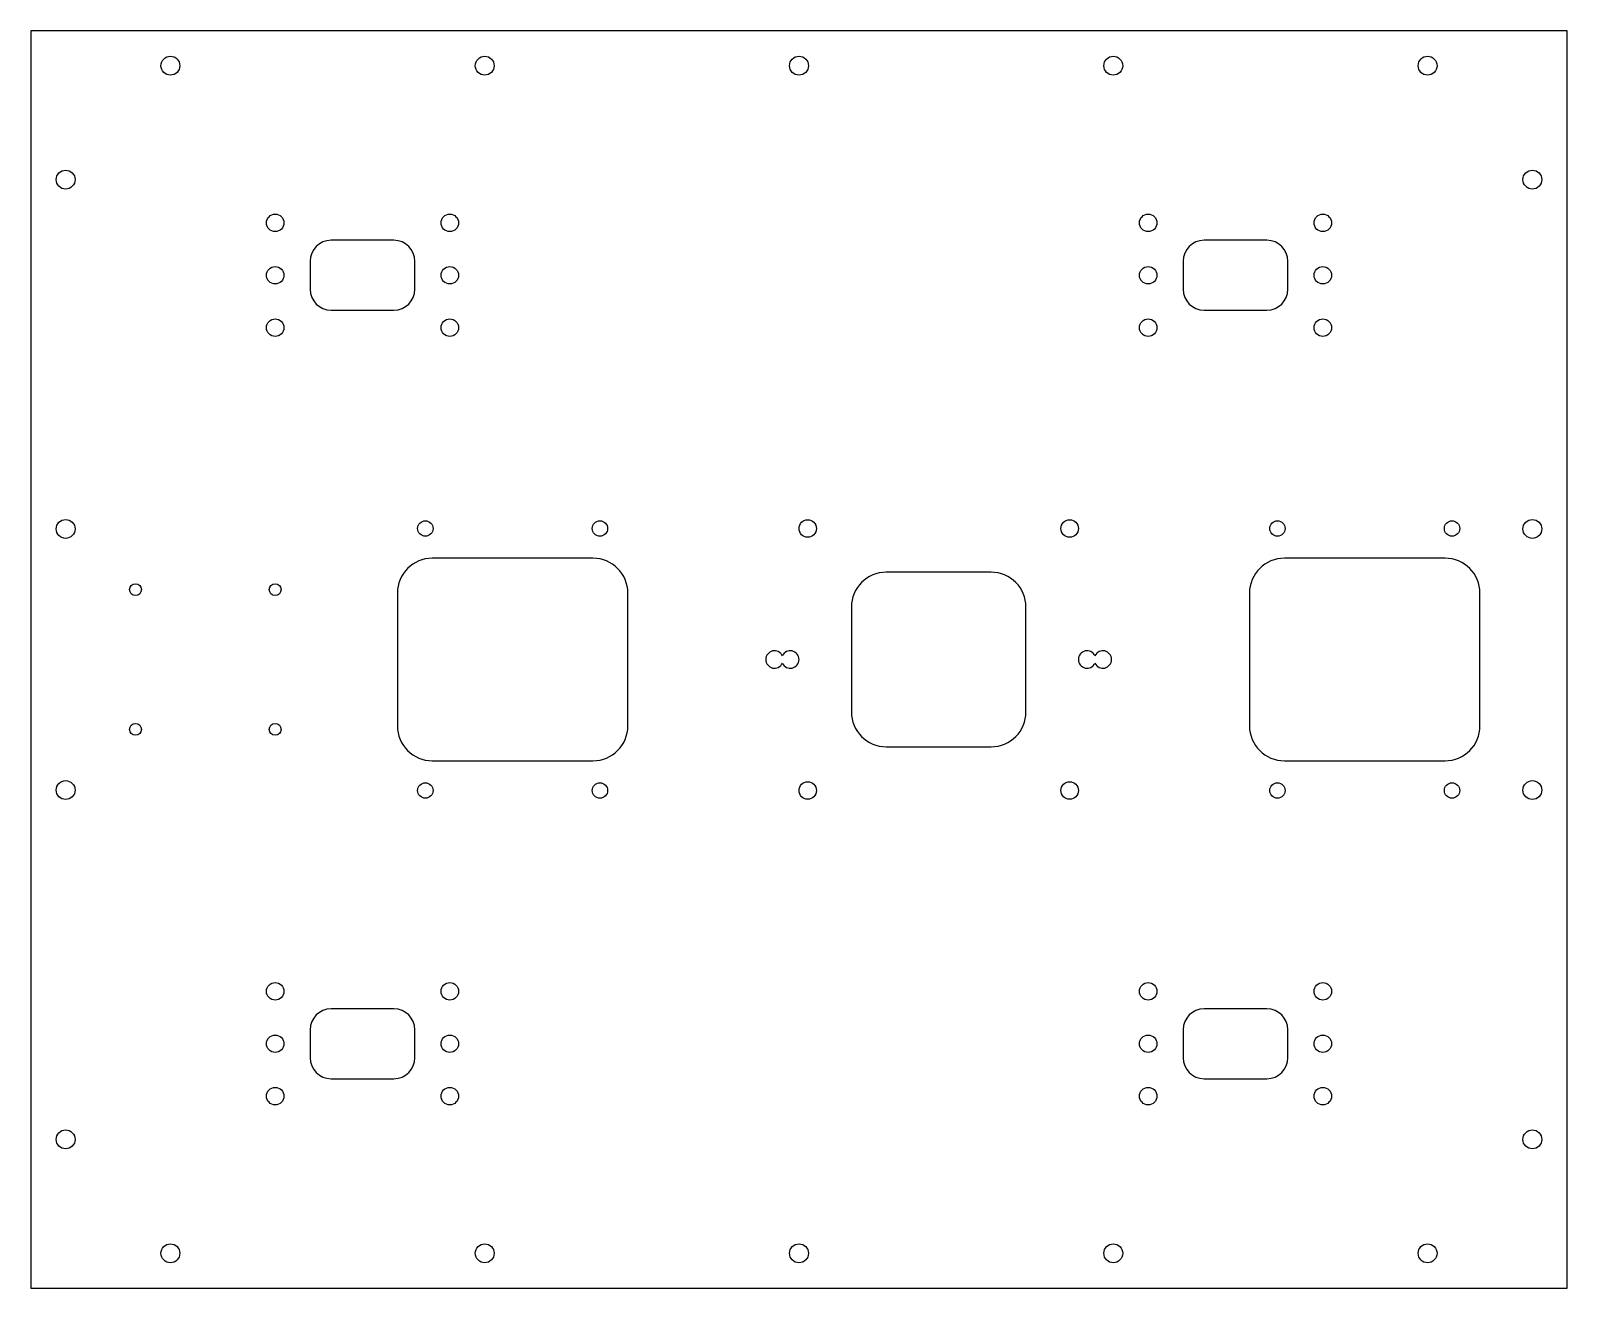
# Model space of a CAD drawing. Header units: millimetres. Extents: x 0 to 440, y 0 to 360.
import ezdxf

# ---------------------------------------------------------------- set-up
doc = ezdxf.new("R2010")
doc.units = ezdxf.units.MM

msp = doc.modelspace()

# ---------------------------------------------------------------- linework, layer by layer
at = {"color": 7, "linetype": 'Continuous', "lineweight": 25}
for p, q in [((0, 360), (0, 0)), ((440, 360), (0, 360)), ((440, 0), (440, 360)), ((104, 300), (86, 300)), ((354, 300), (336, 300)), ((80, 294), (80, 286)), ((110, 286), (110, 294)), ((330, 294), (330, 286)), ((360, 286), (360, 294)), ((86, 280), (104, 280)), ((336, 280), (354, 280)), ((161, 209), (115, 209)), ((405, 209), (359, 209)), ((275, 205), (245, 205)), ((105, 199), (105, 161)), ((171, 161), (171, 199)), ((349, 199), (349, 161)), ((415, 161), (415, 199)), ((235, 195), (235, 165)), ((285, 165), (285, 195)), ((245, 155), (275, 155)), ((115, 151), (161, 151)), ((359, 151), (405, 151)), ((104, 80), (86, 80)), ((354, 80), (336, 80)), ((80, 74), (80, 66)), ((110, 66), (110, 74)), ((330, 74), (330, 66)), ((360, 66), (360, 74)), ((86, 60), (104, 60)), ((336, 60), (354, 60)), ((0, 0), (440, 0))]:
    msp.add_line(p, q, dxfattribs=at)
for centre, radius in [((40, 350), 2.7), ((130, 350), 2.7), ((220, 350), 2.7), ((310, 350), 2.7), ((400, 350), 2.7), ((10, 317.37), 2.7), ((430, 317.37), 2.7), ((70, 305), 2.5), ((120, 305), 2.5), ((320, 305), 2.5), ((370, 305), 2.5), ((70, 290), 2.5), ((120, 290), 2.5), ((320, 290), 2.5), ((370, 290), 2.5), ((70, 275), 2.5), ((120, 275), 2.5), ((320, 275), 2.5), ((370, 275), 2.5), ((10, 217.37), 2.7), ((222.5, 217.5), 2.5), ((297.5, 217.5), 2.5), ((430, 217.37), 2.7), ((113, 217.5), 2.2), ((163, 217.5), 2.2), ((357, 217.5), 2.2), ((407, 217.5), 2.2), ((30, 200), 1.7), ((70, 200), 1.7), ((30, 160), 1.7), ((70, 160), 1.7), ((10, 142.63), 2.7), ((430, 142.63), 2.7), ((113, 142.5), 2.2), ((163, 142.5), 2.2), ((222.5, 142.5), 2.5), ((297.5, 142.5), 2.5), ((357, 142.5), 2.2), ((407, 142.5), 2.2), ((70, 85), 2.5), ((120, 85), 2.5), ((320, 85), 2.5), ((370, 85), 2.5), ((70, 70), 2.5), ((120, 70), 2.5), ((320, 70), 2.5), ((370, 70), 2.5), ((70, 55), 2.5), ((120, 55), 2.5), ((320, 55), 2.5), ((370, 55), 2.5), ((10, 42.63), 2.7), ((430, 42.63), 2.7), ((40, 10), 2.7), ((130, 10), 2.7), ((220, 10), 2.7), ((310, 10), 2.7), ((400, 10), 2.7)]:
    msp.add_circle(centre, radius, dxfattribs=at)
for centre, radius, start, end in [((86, 294), 6, 90, 180), ((104, 294), 6, 0, 90), ((336, 294), 6, 90, 180), ((354, 294), 6, 0, 90), ((86, 286), 6, 180, 270), ((104, 286), 6, 270, 0), ((336, 286), 6, 180, 270), ((354, 286), 6, 270, 0), ((115, 199), 10, 90, 180), ((161, 199), 10, 0, 90), ((359, 199), 10, 90, 180), ((405, 199), 10, 0, 90), ((245, 195), 10, 90, 180), ((275, 195), 10, 0, 90), ((213, 180), 2.5, 25.8419, 334.1581), ((217.5, 180), 2.5, 205.8419, 154.1581), ((302.5, 180), 2.5, 25.8419, 334.1581), ((307, 180), 2.5, 205.8419, 154.1581), ((245, 165), 10, 180, 270), ((275, 165), 10, 270, 0), ((115, 161), 10, 180, 270), ((161, 161), 10, 270, 0), ((359, 161), 10, 180, 270), ((405, 161), 10, 270, 0), ((86, 74), 6, 90, 180), ((104, 74), 6, 0, 90), ((336, 74), 6, 90, 180), ((354, 74), 6, 0, 90), ((86, 66), 6, 180, 270), ((104, 66), 6, 270, 0), ((336, 66), 6, 180, 270), ((354, 66), 6, 270, 0)]:
    msp.add_arc(centre, radius, start, end, dxfattribs=at)

doc.saveas('drawing.dxf')
